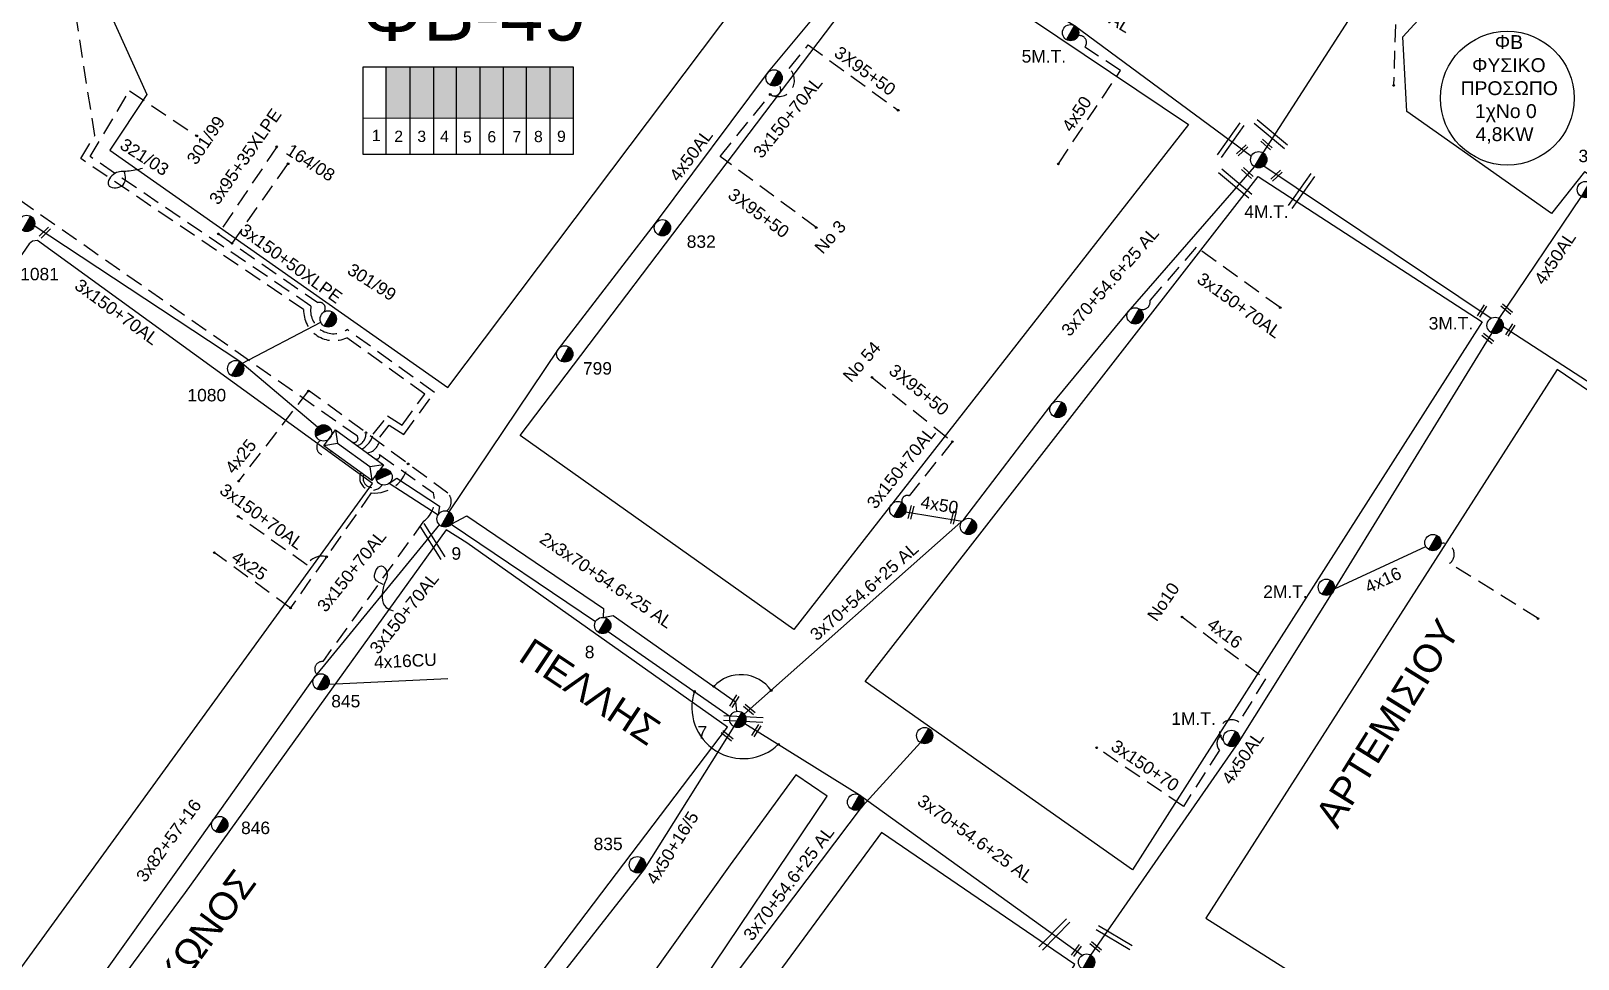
# Model space of a CAD drawing. Header units: millimetres. Extents: x 4998 to 7216, y 1887 to 2914.
# Drawn here: x 6219.6 to 6443.3, y 2000.1 to 2134.3 of the extents above; entities that cross this region are included whole.
import ezdxf
from ezdxf.enums import TextEntityAlignment as Align

# ---------------------------------------------------------------- set-up
doc = ezdxf.new("R2010")
doc.units = ezdxf.units.MM
doc.linetypes.add('DASHED', pattern=[19.05, 12.7, -6.35])
for name, color, linetype, lineweight in [('3x150+50', 7, 'Continuous', 30), ('3x150+50 XLPE', 7, 'SYN_LINE', 30), ('3x150+70', 7, 'Continuous', 30), ('3x150+70AL', 7, 'DASHED', 30), ('3x70+54.6+25 AL', 7, 'SYN_LINE', 30), ('3x82+57+16', 7, 'SYN_LINE', 30), ('3x95+35', 7, 'Continuous', 30), ('3X95+50', 7, 'Continuous', 30), ('4x16', 7, 'Continuous', 30), ('4x16CU', 7, 'Continuous', 30), ('4x25', 7, 'Continuous', 30), ('4x50', 7, 'Continuous', 30), ('4x50+16_5', 7, 'Continuous', 30), ('4x50AL', 7, 'Continuous', 30), ('Υπόβαθρο ΔΕΗ', 7, 'Continuous', 30)]:
    doc.layers.add(name, color=color, linetype=linetype, lineweight=lineweight)
for name, color, linetype in [('Pillar OTE', 7, 'Continuous'), ('text οδών', 7, 'Continuous'), ('text_kalodion', 7, 'Continuous'), ('Άγνωστα', 7, 'Continuous'), ('ΑΓΝΩΣΤΟ ΥΠΟΓΕΙΟ ΚΑΛΩΔΙΟ', 7, 'DASHED'), ('Επιγραφές - Σχήματα', 7, 'Continuous'), ('Καλώδια ΧΤ   3x150AL+50CU', 7, 'DASHED'), ('Μηχανική τομή', 7, 'Continuous'), ('Στύλος ΦΜ', 7, 'Continuous'), ('Στύλος ΦΜ @ 1', 7, 'Continuous'), ('Συνδέσεις', 7, 'Continuous'), ('Τομή', 7, 'Continuous'), ('Υποσταθμός εναέριος 2 στύλων', 7, 'Continuous'), ('Υποσταθμός πόλεως', 7, 'Continuous')]:
    doc.layers.add(name, color=color, linetype=linetype)
doc.styles.add('arial', font='ARIAL.TTF')
doc.styles.get("Standard").update_dxf_attribs({"font": 'ARIAL.TTF'})
doc.linetypes.add('SYN_LINE', pattern='A,0.5,-0.0001,["/\\/\\/\\/",Standard,S=0.1,R=0,X=0,Y=-0.05],-0.25', length=0.7501)

# ---------------------------------------------------------------- blocks, each defined once
blk = doc.blocks.new('ΥΠΑΡΧΩΝ ΤΣΙΜΕΝΤΕΝΙΟΣ ΣΤΥΛΟΣ')
at = {"layer": 'Στύλος ΦΜ'}
blk.add_hatch(color=7, dxfattribs=at).paths.add_polyline_path([(-1.29, -2.28, 0.574793), (2.62, 0, 0.268822), (1.3, 2.27)])
at = {"layer": 'Στύλος ΦΜ', "color": 7}
blk.add_line((-1.29, -2.28), (1.3, 2.27), dxfattribs=at)
blk.add_circle((0, 0), 2.62, dxfattribs=at)
at = {"layer": 'Στύλος ΦΜ', "flags": 4}
for tag, p in [('ΑΡΙΘΜΟΣ', (-4.68, 8.05)), ('ΤΥΠΟΣ', (-4.91, 3.03))]:
    blk.add_attdef(tag, p, '', height=4, dxfattribs=at)
blk = doc.blocks.new('ΥΠΟΣΤΑΘΜΟΣ ΕΝΑΕΡΙΟΣ ΕΠΙ 2 ΣΤΥΛΩΝ')
at = {"layer": 'Υποσταθμός εναέριος 2 στύλων', "linetype": 'Continuous'}
for points in [[(-11.97, -2.11, 0.574793), (-8.45, -0.07, 0.268822), (-9.64, 1.98)], [(9.68, -2.15, 0.574793), (13.19, -0.1, 0.268822), (12.01, 1.95)]]:
    blk.add_hatch(color=256, dxfattribs=at).paths.add_polyline_path(points)
for p, q in [((-11.97, -2.11), (-9.64, 1.98)), ((9.68, -2.15), (12.01, 1.95))]:
    blk.add_line(p, q, dxfattribs=at)
for centre in [(-10.81, -0.07), (10.84, -0.1)]:
    blk.add_circle(centre, 2.36, dxfattribs=at)
at = {"layer": 'Υποσταθμός πόλεως', "linetype": 'Continuous', "ltscale": 40}
blk.add_lwpolyline([(-8.57, 2.82), (8.57, 2.82), (8.57, -2.82), (-8.57, -2.82)], close=True, dxfattribs=at)
for points in [[(-5.75, 0), (-8.57, 2.82)], [(-8.57, -2.82), (-5.75, 0)], [(-5.75, 0), (5.75, 0)], [(5.75, 0), (8.57, 2.82)], [(8.57, -2.82), (5.75, 0)]]:
    blk.add_lwpolyline(points, dxfattribs=at)
at = {"layer": 'Υποσταθμός εναέριος 2 στύλων', "ltscale": 40, "flags": 1}
for tag, p in [('ΜΕΤΑΣΧΗΜΑΤΙΣΜΟΣ', (14.09, 2.51)), ('ΙΣΧΥΣ', (14.07, -0.28)), ('ΑΡΙΘΜΟΣ', (14.19, -3))]:
    blk.add_attdef(tag, p, '', height=1.8, dxfattribs=at)
blk = doc.blocks.new('ΤΟΜΗ')
at = {"layer": 'Τομή', "ltscale": 40}
for p, q in [((-5.68, 0), (17.06, 0)), ((-5.68, -2.77), (17.06, -2.77))]:
    blk.add_line(p, q, dxfattribs=at)
blk = doc.blocks.new('ΜΗΧΑΝΙΚΗ ΤΟΜΗ')
at = {"layer": 'Μηχανική τομή', "ltscale": 40}
for p, q in [((-1.89, 0.78), (5.68, 0.78)), ((-1.89, -0.78), (5.68, -0.78))]:
    blk.add_line(p, q, dxfattribs=at)
blk = doc.blocks.new('_ΣΥΝΔΕΣΗ')
at = {"layer": 'Συνδέσεις', "linetype": 'SYN_LINE', "ltscale": 40}
blk.add_hatch(color=256, dxfattribs=at).paths.add_polyline_path([(0.5, -0.01, 1), (-0.5, -0.01, 1)])
at = {"layer": 'Συνδέσεις'}
blk.add_circle((0, -0.01), 0.5, dxfattribs=at)

msp = doc.modelspace()

# ---------------------------------------------------------------- hatches: boundary and pattern name
at = {"layer": 'Καλώδια ΧΤ   3x150AL+50CU', "linetype": 'DASHED', "lineweight": -3, "ltscale": 0.2}
h = msp.add_hatch(color=133, dxfattribs=at)
h.dxf.hatch_style = 1
h.paths.add_polyline_path([(6274.4, 2129.05), (6270.96, 2129.05), (6270.96, 2121.69), (6274.4, 2121.68)])
h = msp.add_hatch(color=1, dxfattribs=at)
h.dxf.hatch_style = 1
h.paths.add_polyline_path([(6274.4, 2121.68), (6277.84, 2121.68), (6277.84, 2129.05), (6274.4, 2129.05)])
h = msp.add_hatch(color=62, dxfattribs=at)
h.dxf.hatch_style = 1
h.paths.add_polyline_path([(6281.14, 2129.05), (6277.84, 2129.05), (6277.84, 2121.68), (6281.14, 2121.68)])
h = msp.add_hatch(color=30, dxfattribs=at)
h.dxf.hatch_style = 1
h.paths.add_polyline_path([(6281.14, 2121.68), (6284.53, 2121.67), (6284.53, 2129.05), (6281.14, 2129.05)])
h = msp.add_hatch(color=151, dxfattribs=at)
h.dxf.hatch_style = 1
h.paths.add_polyline_path([(6284.53, 2121.67), (6287.92, 2121.67), (6287.92, 2129.05), (6284.53, 2129.05)])
h = msp.add_hatch(color=27, dxfattribs=at)
h.dxf.hatch_style = 1
h.paths.add_polyline_path([(6287.92, 2121.67), (6291.32, 2121.67), (6291.32, 2129.04), (6287.92, 2129.04)])
h = msp.add_hatch(color=85, dxfattribs=at)
h.dxf.hatch_style = 1
h.paths.add_polyline_path([(6291.26, 2121.67), (6294.66, 2121.66), (6294.66, 2129.04), (6291.26, 2129.04)])
h = msp.add_hatch(color=2, dxfattribs=at)
h.dxf.hatch_style = 1
h.paths.add_polyline_path([(6294.65, 2121.66), (6298.04, 2121.66), (6298.05, 2129.04), (6294.65, 2129.04)])

# ---------------------------------------------------------------- linework, layer by layer
at = {"lineweight": -3, "ltscale": 0.2}
msp.add_circle((6433.03, 2124.54), 9.67, dxfattribs=at)
at = {"layer": '3x150+50', "color": 2, "linetype": 'DASHED', "lineweight": -3, "ltscale": 0.2}
msp.add_lwpolyline([(6267.42, 2073.82, 0.205108), (6269.08, 2075.97), (6271.15, 2078.6), (6273.24, 2077.28), (6276.53, 2081.76), (6265.24, 2089.91, -0.56087), (6259.02, 2093.98), (6226.81, 2115.8), (6228.82, 2119.15), (6224.39, 2147.48), (6233.43, 2152.94), (6240.41, 2141.01)], format="xyb", dxfattribs=at)
at = {"layer": '3x150+50', "color": 85, "linetype": 'DASHED', "lineweight": -3, "ltscale": 0.2}
msp.add_lwpolyline([(6268.19, 2073.26, 0.396584), (6270.01, 2075.53), (6271.38, 2077.27), (6273.5, 2075.94), (6277.93, 2081.98), (6265.3, 2091.1, -0.673608), (6260.08, 2094.47), (6228.16, 2116.09), (6233.84, 2125.6), (6243.57, 2119.09)], format="xyb", dxfattribs=at)
at = {"layer": '3x150+50 XLPE', "color": 151, "linetype": 'DASHED', "lineweight": -3, "ltscale": 0.2}
msp.add_lwpolyline([(6555.68, 2140.31, 1.127433), (6555.88, 2147.37), (6473.21, 2196.21, 0.827659), (6468.23, 2191.2), (6416.85, 2135.18), (6416.6, 2126.39)], format="xyb", dxfattribs=at)
at = {"layer": '3x150+50 XLPE', "color": 1, "linetype": 'DASHED', "lineweight": -3, "ltscale": 0.2}
msp.add_lwpolyline([(6246.69, 2104.92), (6261.07, 2094.99, -0.761982), (6261.92, 2093.6, -3.203879)], format="xyb", dxfattribs=at)
at = {"layer": '3x150+70', "color": 2, "linetype": 'DASHED', "lineweight": -3, "ltscale": 0.2}
msp.add_lwpolyline([(6391.54, 2032.36, 0.400308), (6391.42, 2030.27), (6386.21, 2022.16), (6373.67, 2030.64)], format="xyb", dxfattribs=at)
at = {"layer": '3x150+70AL', "color": 151, "linetype": 'DASHED', "lineweight": -3, "ltscale": 0.2}
msp.add_lwpolyline([(6266.02, 2074.84, 0.780998), (6266.78, 2075.67), (6195, 2125.85, 0.49196), (6192.65, 2127.95, -2.422861)], format="xyb", dxfattribs=at)
at = {"layer": '3x150+70AL', "color": 30, "linetype": 'DASHED', "lineweight": -3, "ltscale": 0.2}
for points in [[(6319.25, 2116.11), (6326.48, 2125.07, 0.984913), (6327.68, 2126.48, -180.444007)], [(6279.7, 2064.87, 0.445424), (6279.87, 2067.44), (6259.74, 2082.29)], [(6266.75, 2074.31, 0.359832), (6268.03, 2076.17, 1320.143007)], [(6274.13, 2071.67, -0.396498), (6268.78, 2067.47), (6257.13, 2050.85)], [(6262.32, 2058.24, 0.351424), (6259.52, 2057.05), (6249.55, 2064.09)]]:
    msp.add_lwpolyline(points, format="xyb", dxfattribs=at)
at = {"layer": '3x150+70AL', "color": 27, "linetype": 'DASHED', "lineweight": -3, "ltscale": 0.2}
for points in [[(6400.21, 2094.26), (6388.07, 2102.99), (6381.38, 2095.32, -0.617651), (6379.81, 2094.09, 8.984898)], [(6352.8, 2074.88), (6346.58, 2067.06, 0.599933), (6345.5, 2066.1, -1.708367)]]:
    msp.add_lwpolyline(points, format="xyb", dxfattribs=at)
at = {"layer": '3x150+70AL', "color": 133, "linetype": 'DASHED', "lineweight": -3, "ltscale": 0.2}
msp.add_lwpolyline([(6269.3, 2072.46, 0.783725), (6269.99, 2073.03), (6277.79, 2067.48, -0.317768), (6276.36, 2063.38), (6261.77, 2043.09, 0.71638), (6260.98, 2041.19, 63.533922)], format="xyb", dxfattribs=at)
at = {"layer": '3x150+70AL', "color": 1, "linetype": 'DASHED', "lineweight": -3, "ltscale": 0.2}
msp.add_arc((6262.03, 2074.08), 1.13, 120.4649, 331.0826, dxfattribs=at)
at = {"layer": '3x150+70AL', "color": 62, "linetype": 'DASHED', "lineweight": -3, "ltscale": 0.2}
msp.add_arc((6268.9, 2069.63), 1.77, 153.5566, 326.0247, dxfattribs=at)
at = {"layer": '3x150+70AL', "color": 27, "linetype": 'DASHED', "lineweight": -3, "ltscale": 0.2}
msp.add_arc((6268.89, 2069.57), 1.29, 154.7803, 325.0802, dxfattribs=at)
at = {"layer": '3x70+54.6+25 AL', "color": 173, "linetype": 'SYN_LINE', "lineweight": -3, "ltscale": 20}
msp.add_lwpolyline([(6462.24, 2199.52), (6445.7, 2180.34), (6420.01, 2151.28), (6397.68, 2116.66)], dxfattribs=at)
at = {"layer": '3x70+54.6+25 AL', "color": 30, "linetype": 'SYN_LINE', "lineweight": -3, "ltscale": 20}
msp.add_lwpolyline([(6345.47, 2150.04), (6370.47, 2135.03), (6396.03, 2116.15)], dxfattribs=at)
at = {"layer": '3x70+54.6+25 AL', "color": 27, "linetype": 'SYN_LINE', "lineweight": -3, "ltscale": 20}
for points in [[(6322.71, 2035.47), (6354.47, 2063.61), (6367.04, 2080.13), (6378.21, 2093.67), (6396.51, 2114.61)], [(6280.36, 2062.94), (6282.62, 2064.16), (6302.35, 2050.76), (6302.3, 2049.49), (6303.79, 2049.76), (6321.46, 2037.28), (6321.6, 2035.9)]]:
    msp.add_lwpolyline(points, dxfattribs=at)
at = {"layer": '3x70+54.6+25 AL', "color": 1, "linetype": 'SYN_LINE', "lineweight": -3, "ltscale": 20}
msp.add_lwpolyline([(6261.03, 2076.96), (6249.77, 2086.47), (6220.08, 2106.08)], dxfattribs=at)
at = {"layer": '3x70+54.6+25 AL', "color": 1, "linetype": 'SYN_LINE', "lineweight": -3, "ltscale": 10}
msp.add_lwpolyline([(6250.1, 2086.19), (6261.48, 2092.16)], dxfattribs=at)
at = {"layer": '3x70+54.6+25 AL', "color": 27, "linetype": 'SYN_LINE', "lineweight": -3, "ltscale": 8}
msp.add_lwpolyline([(6271.38, 2068.87), (6272.47, 2069.6), (6278.66, 2065.58), (6278.47, 2064.33)], dxfattribs=at)
at = {"layer": '3x70+54.6+25 AL', "color": 62, "linetype": 'SYN_LINE', "lineweight": -3, "ltscale": 10}
msp.add_lwpolyline([(6271.38, 2068.87), (6278.47, 2064.33)], dxfattribs=at)
at = {"layer": '3x70+54.6+25 AL', "color": 62, "linetype": 'SYN_LINE', "lineweight": -3, "ltscale": 20}
for points in [[(6280.36, 2062.94), (6301.23, 2048.9)], [(6303.04, 2047.44), (6320.69, 2035.16)], [(6322.81, 2034.16), (6339.39, 2023.82), (6371.57, 2000.64)], [(6321.87, 1998.43), (6339.82, 2022.2), (6348.22, 2031.38)]]:
    msp.add_lwpolyline(points, dxfattribs=at)
at = {"layer": '3x82+57+16', "color": 133, "linetype": 'Continuous', "lineweight": -3, "ltscale": 0.2}
msp.add_lwpolyline([(6278.64, 2062.89), (6260.51, 2040.74), (6246.05, 2020.36), (6220.7, 1984.82), (6208.88, 1966.99)], dxfattribs=at)
at = {"layer": '3x95+35', "color": 1, "linetype": 'DASHED', "lineweight": -3, "ltscale": 0.2}
for points in [[(6255.12, 2117.51), (6246.69, 2104.92)], [(6248.66, 2103.55), (6256.77, 2115.06)]]:
    msp.add_lwpolyline(points, dxfattribs=at)
at = {"layer": '3X95+50', "color": 30, "linetype": 'DASHED', "lineweight": -3, "ltscale": 0.2}
msp.add_lwpolyline([(6326.48, 2125.07, 0.891304), (6329.21, 2128.83), (6331.97, 2132.23), (6344.97, 2122.79)], format="xyb", dxfattribs=at)
msp.add_lwpolyline([(6333.13, 2105.84), (6319.25, 2116.11)], dxfattribs=at)
at = {"layer": '3X95+50', "color": 27, "linetype": 'DASHED', "lineweight": -3, "ltscale": 0.2}
msp.add_lwpolyline([(6341.19, 2084.18), (6352.8, 2074.88)], dxfattribs=at)
at = {"layer": '4x16', "color": 2, "linetype": 'Continuous', "lineweight": -3, "ltscale": 0.2}
msp.add_lwpolyline([(6408.03, 2053.62), (6421.26, 2059.72)], dxfattribs=at)
at = {"layer": '4x16', "color": 2, "linetype": 'DASHED', "lineweight": -3, "ltscale": 0.2}
msp.add_lwpolyline([(6386.01, 2049.55), (6398.08, 2040.59), (6394.23, 2034.33, 0.959716), (6392.02, 2031.63, -25.617386)], format="xyb", dxfattribs=at)
at = {"layer": '4x16CU', "color": 133, "linetype": 'SYN_LINE', "lineweight": -3, "ltscale": 20}
msp.add_lwpolyline([(6262.66, 2039.83), (6279.88, 2040.65)], dxfattribs=at)
at = {"layer": '4x25', "color": 30, "linetype": 'DASHED', "lineweight": -3, "ltscale": 0.2}
for points in [[(6259.74, 2082.29), (6249.62, 2069.18)], [(6257.13, 2050.84), (6246.1, 2058.84)]]:
    msp.add_lwpolyline(points, dxfattribs=at)
at = {"layer": '4x50', "color": 30, "linetype": 'DASHED', "lineweight": -3, "ltscale": 0.2}
msp.add_lwpolyline([(6368.13, 2115.04), (6377.09, 2128.52), (6371.95, 2131.92, 0.721477), (6370.98, 2133.57, -40.672746)], format="xyb", dxfattribs=at)
at = {"layer": '4x50', "color": 27, "linetype": 'Continuous', "lineweight": -3, "ltscale": 0.2}
msp.add_lwpolyline([(6346.04, 2064.74), (6354.22, 2063.39)], dxfattribs=at)
at = {"layer": '4x50+16_5', "color": 62, "linetype": 'Continuous', "lineweight": -3, "ltscale": 0.2}
msp.add_lwpolyline([(6321.21, 2033.72), (6308.27, 2013.11), (6293.79, 1994.61), (6277.43, 1972.15), (6251.1, 1939.9)], dxfattribs=at)
at = {"layer": '4x50AL', "color": 30, "linetype": 'Continuous', "lineweight": -3, "ltscale": 0.2}
msp.add_lwpolyline([(6280.06, 2064.74), (6295.84, 2088.27), (6309.91, 2106.45), (6326.23, 2128.33), (6343.82, 2149.5)], dxfattribs=at)
at = {"layer": '4x50AL', "color": 2, "linetype": 'Continuous', "lineweight": -3, "ltscale": 0.2}
for points in [[(6430.7, 2092.71), (6397.82, 2114.71)], [(6431.86, 2092.71), (6443.75, 2110.31)], [(6467.9, 2068.52), (6432.44, 2091.5)], [(6430.78, 2090.62), (6408.03, 2053.62), (6394.23, 2031.54), (6372.79, 2000.67)]]:
    msp.add_lwpolyline(points, dxfattribs=at)
at = {"layer": 'Pillar OTE', "lineweight": -3, "ltscale": 40}
for points in [[(6267.63, 2116.41), (6267.64, 2129.05), (6297.97, 2129.05), (6297.97, 2116.38), (6267.63, 2116.41)], [(6270.96, 2116.41), (6270.96, 2129.05)], [(6274.4, 2116.4), (6274.4, 2129.05)], [(6277.84, 2116.4), (6277.84, 2129.05)], [(6281.14, 2116.4), (6281.14, 2129.05)], [(6284.53, 2116.39), (6284.53, 2129.05)], [(6287.92, 2116.39), (6287.92, 2129.05)], [(6291.26, 2116.39), (6291.26, 2129.05)], [(6294.65, 2116.38), (6294.65, 2129.05)], [(6267.64, 2121.69), (6297.97, 2121.66)]]:
    msp.add_lwpolyline(points, dxfattribs=at)
at = {"layer": 'ΑΓΝΩΣΤΟ ΥΠΟΓΕΙΟ ΚΑΛΩΔΙΟ', "color": 2, "linetype": 'DASHED', "lineweight": -3, "ltscale": 0.2}
msp.add_lwpolyline([(6437.48, 2049.32), (6424.69, 2057.3, 0.815963), (6423.45, 2060.16, -1.981002)], format="xyb", dxfattribs=at)
at = {"layer": 'Υπόβαθρο ΔΕΗ', "color": 7, "lineweight": -3}
for points in [[(6471.72, 2191.97), (6553.2, 2143.97), (6495.34, 2071.55), (6450.56, 2100.8), (6454.86, 2107.02), (6444.2, 2113.9), (6439.42, 2107.85), (6418.49, 2122.62), (6417.93, 2133.41)], [(6335.1, 2156.06), (6289.61, 2187.1), (6226.43, 2147.03), (6236.37, 2125.08), (6231.02, 2117), (6279.85, 2082.7)], [(6386.92, 2120.74), (6329.89, 2047.75), (6290.33, 2075.79), (6345.49, 2148.58)], [(6397.04, 2113.24), (6429.39, 2092.19), (6378.85, 2012.98), (6340.22, 2040.22)], [(6220.53, 2103.98), (6219.8, 2103.86), (6219.34, 2103.47), (6218.36, 2102.09), (6156.66, 2015.75), (6156.69, 2015.26), (6156.91, 2014.8), (6157.35, 2014.25), (6158.97, 2013.35), (6186.59, 1995.17), (6206.51, 1982.85), (6268.98, 2068.86)], [(6481.34, 1947.91), (6527.27, 2026.1), (6440.24, 2085.3), (6389.46, 2006)], [(6282.59, 2060.24), (6279.6, 2062.14), (6241.9, 2009.7), (6234.38, 1999.55), (6217.64, 1976.52), (6217.51, 1976.31), (6222.88, 1972.55), (6257, 1950.2), (6320.31, 2033.6)], [(6334.71, 2023.64), (6330.18, 2026.71), (6320.68, 2013.7), (6309.19, 1997.61), (6268.96, 1942.55), (6314.69, 1913.14), (6351.25, 1968.44), (6370.52, 1999.31), (6342.56, 2018.4), (6321.14, 1989.26), (6314.8, 1994.03)]]:
    msp.add_lwpolyline(points, close=True, dxfattribs=at)
at = {"layer": 'Υπόβαθρο ΔΕΗ', "lineweight": -3}
for centre, radius, start, end in [((6322.22, 2035.84), 5.36, 35.0154, 136.8296), ((6322.54, 2036.47), 7.4, 161.87, 313.8809)]:
    msp.add_arc(centre, radius, start, end, dxfattribs=at)
at = {"layer": 'Υπόβαθρο ΔΕΗ', "color": 7, "lineweight": -3}
for points in [[(6235.71, 2114.37), (6233.54, 2113.97), (6231.74, 2113.67), (6230.79, 2111.99), (6232.68, 2111.82), (6233.25, 2112.82), (6233.08, 2114)], [(6270.53, 2054.26), (6269.28, 2055.26), (6270.26, 2056.93), (6271.05, 2055.98), (6270.63, 2054.13), (6270.95, 2050.9), (6271.98, 2050.41)]]:
    msp.add_spline(points, degree=3, dxfattribs=at)

# ---------------------------------------------------------------- block references
at = {"layer": 'Μηχανική τομή', "lineweight": -3}
for p, xscale, yscale, zscale, rotation in [((6397.87, 2118.15), 0.2499999999999678, 0.2499999999999678, 0.2499999999999678, 318.1767046464143), ((6395.05, 2117.32), 0.2499999999999678, 0.2499999999999678, 0.2499999999999678, 222.7579926788415), ((6395.1, 2114.04), 0.2499999999999678, 0.2499999999999678, 0.2499999999999678, 318.1767046464143), ((6400.01, 2113.66), 0.2499999999999678, 0.2499999999999678, 0.2499999999999678, 222.7579926788415), ((6221.94, 2105.44), 0.2499999999999676, 0.2499999999999676, 0.2499999999999676, 224.0754864932773), ((6429.61, 2094.18), 0.2499999999999678, 0.2499999999999678, 0.2499999999999678, 238.1052492816729), ((6433.31, 2093.71), 0.2499999999999678, 0.2499999999999678, 0.2499999999999678, 140.7459928860677), ((6433.69, 2091.43), 0.2499999999999678, 0.2499999999999678, 0.2499999999999678, 238.1052492816729), ((6430.58, 2089.49), 0.2499999999999678, 0.2499999999999678, 0.2499999999999678, 140.7459928860677), ((6346.74, 2064.21), 0.2499999999999677, 0.2499999999999677, 0.2499999999999677, 76.29564650669452), ((6352.89, 2063.46), 0.2499999999999677, 0.2499999999999677, 0.2499999999999677, 76.29564650669452), ((6321.04, 2036.97), 0.2499999999999678, 0.2499999999999678, 0.2499999999999678, 57.85144591766019), ((6323.82, 2035.84), 0.2499999999999678, 0.2499999999999678, 0.2499999999999678, 140.7459928860677), ((6324.23, 2032.7), 0.2499999999999678, 0.2499999999999678, 0.2499999999999678, 57.85144591766019), ((6320.62, 2032.04), 0.2499999999999678, 0.2499999999999678, 0.2499999999999678, 140.7459928860677), ((6370.47, 2000.94), 0.2499999999999678, 0.2499999999999678, 0.2499999999999678, 53.20295543834052), ((6373.9, 2001.55), 0.2499999999999678, 0.2499999999999678, 0.2499999999999678, 140.7459928860677)]:
    msp.add_blockref('ΜΗΧΑΝΙΚΗ ΤΟΜΗ', p, dxfattribs=dict(at, xscale=xscale, yscale=yscale, zscale=zscale, rotation=rotation))
at = {"layer": 'Στύλος ΦΜ @ 1', "lineweight": -3, "ltscale": 40}
ref = msp.add_blockref('ΥΠΑΡΧΩΝ ΤΣΙΜΕΝΤΕΝΙΟΣ ΣΤΥΛΟΣ', (6369.89, 2134.01), dxfattribs=dict(at, xscale=0.4499999999998616, yscale=0.4499999999998616, zscale=0.4499999999998616))
ref.add_attrib('ΤΥΠΟΣ', '5M.T.', (6362.82, 2129.69), dxfattribs={"layer": 'Στύλος ΦΜ', "height": 1.8, "flags": 4})
for p, xscale, yscale, zscale in [((6327.04, 2127.47), 0.4499999999998375, 0.4499999999998375, 0.4499999999998375), ((6262.57, 2092.62), 0.4499999999998616, 0.4499999999998616, 0.4499999999998616), ((6379.23, 2093.07), 0.4499999999997699, 0.4499999999997699, 0.4499999999997699), ((6368.07, 2079.55), 0.4499999999997699, 0.4499999999997699, 0.4499999999997699), ((6344.92, 2065.08), 0.4499999999997699, 0.4499999999997699, 0.4499999999997699), ((6355.12, 2062.63), 0.4499999999997699, 0.4499999999997699, 0.4499999999997699), ((6422.28, 2060.3), 0.4499999999998616, 0.4499999999998616, 0.4499999999998616), ((6348.8, 2032.4), 0.4499999999997699, 0.4499999999997699, 0.4499999999997699), ((6338.81, 2022.79), 0.4499999999997699, 0.4499999999997699, 0.4499999999997699), ((6372.21, 1999.65), 0.4499999999998616, 0.4499999999998616, 0.4499999999998616)]:
    msp.add_blockref('ΥΠΑΡΧΩΝ ΤΣΙΜΕΝΤΕΝΙΟΣ ΣΤΥΛΟΣ', p, dxfattribs=dict(at, xscale=xscale, yscale=yscale, zscale=zscale))
ref = msp.add_blockref('ΥΠΑΡΧΩΝ ΤΣΙΜΕΝΤΕΝΙΟΣ ΣΤΥΛΟΣ', (6397.09, 2115.64), dxfattribs=dict(at, xscale=0.4499999999998616, yscale=0.4499999999998616, zscale=0.4499999999998616))
ref.add_attrib('ΤΥΠΟΣ', '4M.T.', (6395.01, 2107.24), dxfattribs={"layer": 'Στύλος ΦΜ', "height": 1.8, "flags": 4})
ref = msp.add_blockref('ΥΠΑΡΧΩΝ ΤΣΙΜΕΝΤΕΝΙΟΣ ΣΤΥΛΟΣ', (6444.33, 2111.33), dxfattribs=dict(at, xscale=0.4499999999998616, yscale=0.4499999999998616, zscale=0.4499999999998616))
ref.add_attrib('ΤΥΠΟΣ', '3M.T.', (6443.32, 2115.29), dxfattribs={"layer": 'Στύλος ΦΜ', "height": 1.8, "flags": 4})
ref = msp.add_blockref('ΥΠΑΡΧΩΝ ΤΣΙΜΕΝΤΕΝΙΟΣ ΣΤΥΛΟΣ', (6218.96, 2106.44), dxfattribs=dict(at, xscale=0.4499999999997634, yscale=0.4499999999997634, zscale=0.4499999999997634))
ref.add_attrib('ΤΥΠΟΣ', '1081', (6218.04, 2098.21), dxfattribs={"layer": 'Στύλος ΦΜ', "height": 1.8, "flags": 4})
ref = msp.add_blockref('ΥΠΑΡΧΩΝ ΤΣΙΜΕΝΤΕΝΙΟΣ ΣΤΥΛΟΣ', (6310.89, 2105.8), dxfattribs=dict(at, xscale=0.4499999999998375, yscale=0.4499999999998375, zscale=0.4499999999998375))
ref.add_attrib('ΤΥΠΟΣ', '832', (6314.4, 2102.91), dxfattribs={"layer": 'Στύλος ΦΜ', "height": 1.8, "flags": 4})
ref = msp.add_blockref('ΥΠΑΡΧΩΝ ΤΣΙΜΕΝΤΕΝΙΟΣ ΣΤΥΛΟΣ', (6431.27, 2091.69), dxfattribs=dict(at, xscale=0.4499999999998616, yscale=0.4499999999998616, zscale=0.4499999999998616))
ref.add_attrib('ΤΥΠΟΣ', '3M.T.', (6421.67, 2091.1), dxfattribs={"layer": 'Στύλος ΦΜ', "height": 1.8, "flags": 4})
ref = msp.add_blockref('ΥΠΑΡΧΩΝ ΤΣΙΜΕΝΤΕΝΙΟΣ ΣΤΥΛΟΣ', (6296.77, 2087.56), dxfattribs=dict(at, xscale=0.4499999999998375, yscale=0.4499999999998375, zscale=0.4499999999998375))
ref.add_attrib('ΤΥΠΟΣ', '799', (6299.4, 2084.58), dxfattribs={"layer": 'Στύλος ΦΜ', "height": 1.8, "flags": 4})
ref = msp.add_blockref('ΥΠΑΡΧΩΝ ΤΣΙΜΕΝΤΕΝΙΟΣ ΣΤΥΛΟΣ', (6249.19, 2085.44), dxfattribs=dict(at, xscale=0.4499999999997699, yscale=0.4499999999997699, zscale=0.4499999999997699))
ref.add_attrib('ΤΥΠΟΣ', '1080', (6242.22, 2080.71), dxfattribs={"layer": 'Στύλος ΦΜ', "height": 1.8, "flags": 4})
ref = msp.add_blockref('ΥΠΑΡΧΩΝ ΤΣΙΜΕΝΤΕΝΙΟΣ ΣΤΥΛΟΣ', (6279.47, 2063.72), dxfattribs=dict(at, xscale=0.4499999999997699, yscale=0.4499999999997699, zscale=0.4499999999997699))
ref.add_attrib('ΤΥΠΟΣ', '9', (6280.39, 2057.82), dxfattribs={"layer": 'Στύλος ΦΜ', "height": 1.8, "flags": 4})
ref = msp.add_blockref('ΥΠΑΡΧΩΝ ΤΣΙΜΕΝΤΕΝΙΟΣ ΣΤΥΛΟΣ', (6406.87, 2053.84), dxfattribs=dict(at, xscale=0.449999999999851, yscale=0.449999999999851, zscale=0.449999999999851))
ref.add_attrib('ΤΥΠΟΣ', '2M.T.', (6397.75, 2052.3), dxfattribs={"layer": 'Στύλος ΦΜ', "height": 1.8, "flags": 4})
ref = msp.add_blockref('ΥΠΑΡΧΩΝ ΤΣΙΜΕΝΤΕΝΙΟΣ ΣΤΥΛΟΣ', (6302.25, 2048.31), dxfattribs=dict(at, xscale=0.4499999999997699, yscale=0.4499999999997699, zscale=0.4499999999997699))
ref.add_attrib('ΤΥΠΟΣ', '8', (6299.66, 2043.58), dxfattribs={"layer": 'Στύλος ΦΜ', "height": 1.8, "flags": 4})
ref = msp.add_blockref('ΥΠΑΡΧΩΝ ΤΣΙΜΕΝΤΕΝΙΟΣ ΣΤΥΛΟΣ', (6261.53, 2040.15), dxfattribs=dict(at, xscale=0.4499999999998683, yscale=0.4499999999998683, zscale=0.4499999999998683))
ref.add_attrib('ΤΥΠΟΣ', '845', (6263.01, 2036.48), dxfattribs={"layer": 'Στύλος ΦΜ', "height": 1.8, "flags": 4})
ref = msp.add_blockref('ΥΠΑΡΧΩΝ ΤΣΙΜΕΝΤΕΝΙΟΣ ΣΤΥΛΟΣ', (6321.79, 2034.74), dxfattribs=dict(at, xscale=0.4499999999997699, yscale=0.4499999999997699, zscale=0.4499999999997699))
ref.add_attrib('ΤΥΠΟΣ', '7', (6315.96, 2031.97), dxfattribs={"layer": 'Στύλος ΦΜ', "height": 1.8, "flags": 4})
ref = msp.add_blockref('ΥΠΑΡΧΩΝ ΤΣΙΜΕΝΤΕΝΙΟΣ ΣΤΥΛΟΣ', (6393.14, 2031.99), dxfattribs=dict(at, xscale=0.449999999999851, yscale=0.449999999999851, zscale=0.449999999999851))
ref.add_attrib('ΤΥΠΟΣ', '1M.T.', (6384.46, 2033.95), dxfattribs={"layer": 'Στύλος ΦΜ', "height": 1.8, "flags": 4})
ref = msp.add_blockref('ΥΠΑΡΧΩΝ ΤΣΙΜΕΝΤΕΝΙΟΣ ΣΤΥΛΟΣ', (6246.89, 2019.54), dxfattribs=dict(at, xscale=0.4499999999998683, yscale=0.4499999999998683, zscale=0.4499999999998683))
ref.add_attrib('ΤΥΠΟΣ', '846', (6249.97, 2018.16), dxfattribs={"layer": 'Στύλος ΦΜ', "height": 1.8, "flags": 4})
ref = msp.add_blockref('ΥΠΑΡΧΩΝ ΤΣΙΜΕΝΤΕΝΙΟΣ ΣΤΥΛΟΣ', (6307.27, 2013.73), dxfattribs=dict(at, xscale=0.4499999999998683, yscale=0.4499999999998683, zscale=0.4499999999998683))
ref.add_attrib('ΤΥΠΟΣ', '835', (6300.94, 2015.84), dxfattribs={"layer": 'Στύλος ΦΜ', "height": 1.8, "flags": 4})
at = {"layer": 'Συνδέσεις', "lineweight": -3, "xscale": 0.25, "yscale": 0.25, "zscale": 0.25}
for p in [(6326.48, 2125.07), (6416.6, 2126.39), (6344.97, 2122.8), (6243.57, 2119.09), (6255.12, 2117.51), (6256.77, 2115.06), (6368.13, 2115.04), (6246.69, 2104.92), (6333.13, 2105.84), (6248.66, 2103.56), (6400.21, 2094.26), (6341.19, 2084.18), (6259.72, 2082.2), (6268.03, 2076.18), (6352.8, 2074.88), (6274.13, 2071.67), (6249.63, 2069.19), (6249.55, 2064.09), (6246.11, 2058.84), (6262.32, 2058.24), (6257.13, 2050.84), (6386.01, 2049.55), (6437.48, 2049.32), (6315.51, 2038.77), (6318.31, 2039.51), (6326.61, 2038.92), (6327.67, 2031.13), (6391.54, 2032.36), (6373.67, 2030.64)]:
    msp.add_blockref('_ΣΥΝΔΕΣΗ', p, dxfattribs=at)
at = {"layer": 'Τομή', "lineweight": -3}
for p, xscale, yscale, zscale, rotation in [((6391.95, 2117.5), 0.2499999999999995, 0.2499999999999995, 0.2499999999999995, 54.68626059557639), ((6399.72, 2118.15), 0.2499999999999994, 0.2499999999999994, 0.2499999999999994, 140.0881822651439), ((6394.57, 2111), 0.2499999999999994, 0.2499999999999994, 0.2499999999999994, 140.0881822651439), ((6402.2, 2110.16), 0.2499999999999995, 0.2499999999999995, 0.2499999999999995, 54.68626059557639), ((6278.13, 2059.07), 0.2499999999999995, 0.2499999999999995, 0.2499999999999995, 122.3407789557412), ((6323.99, 2034.36), 0.2499999999999994, 0.2499999999999994, 0.2499999999999994, 176.995307941896), ((6368.81, 2004.42), 0.2499999999999995, 0.2499999999999995, 0.2499999999999995, 225.3505729134137), ((6375.15, 2004.24), 0.2499999999999995, 0.2499999999999995, 0.2499999999999995, 329.3843512052792)]:
    msp.add_blockref('ΤΟΜΗ', p, dxfattribs=dict(at, xscale=xscale, yscale=yscale, zscale=zscale, rotation=rotation))
at = {"layer": 'Υποσταθμός εναέριος 2 στύλων', "lineweight": -3, "xscale": 0.5000000000001159, "yscale": 0.5000000000001159, "zscale": 0.5000000000001159, "rotation": 144.0667011854149}
msp.add_blockref('ΥΠΟΣΤΑΘΜΟΣ ΕΝΑΕΡΙΟΣ ΕΠΙ 2 ΣΤΥΛΩΝ', (6266.25, 2072.93), dxfattribs=at)

# ---------------------------------------------------------------- texts
at = {"lineweight": -3, "ltscale": 30, "char_height": 1.63, "width": 11.2573, "attachment_point": 1}
for s, insert in [('1', (6268.88, 2119.97)), ('2', (6272.12, 2119.84)), ('3', (6275.45, 2119.84)), ('4', (6278.75, 2119.84)), ('5', (6282.06, 2119.75)), ('6', (6285.58, 2119.78)), ('7', (6289.21, 2119.78)), ('8', (6292.32, 2119.81)), ('9', (6295.65, 2119.84))]:
    msp.add_mtext(s, dxfattribs=dict(at, insert=insert))
at = {"layer": 'text οδών', "lineweight": -3}
for s, rotation, p in [('ΠΕΛΛΗΣ', 326.4127, (6300.43, 2038.74)), ('ΕΛΙΚΩΝΟΣ', 54.0083, (6242.27, 2000.67))]:
    msp.add_text(s, height=4, rotation=rotation, dxfattribs=at).set_placement(p, align=Align.MIDDLE_CENTER)
at = {"layer": 'text οδών', "lineweight": -3, "ltscale": 40, "insert": (6405.06, 2020.86), "char_height": 2, "width": 13.6816, "attachment_point": 1, "rotation": 58.1548}
msp.add_mtext('{\\H2x;APTEMIΣIOY\\P} ', dxfattribs=at)
at = {"layer": 'text_kalodion', "linetype": 'Continuous', "lineweight": -3, "ltscale": 0.2}
for s, rotation, p in [('3x70+54.6+25 AL', 329.0189, (6369.87, 2139.76)), ('3X95+50', 324.0261, (6340.19, 2128.49)), ('3x150+70AL', 51.1183, (6329, 2121.79)), ('3x95+35XLPE', 55.0426, (6250.57, 2116.11)), ('4x50', 56.4126, (6370.78, 2122.27)), ('4x50AL', 53.2727, (6315.02, 2116.31)), ('3X95+50', 323.5104, (6324.81, 2107.94)), ('3x150+50XLPE', 323.8396, (6257.19, 2100.65)), ('3x70+54.6+25 AL', 48.8582, (6375.6, 2098.03)), ('4x50AL', 55.9523, (6439.93, 2101.43)), ('3x150+70AL', 323.8396, (6232, 2093.65)), ('3x150+70AL', 324.2494, (6394.29, 2094.6)), ('3X95+50', 321.3175, (6347.99, 2082.39)), ('3x150+70AL', 51.5043, (6345.4, 2071.13)), ('4x25', 51.2195, (6249.91, 2072.77)), ('3x150+70AL', 323.8396, (6252.97, 2064.07)), ('4x50', 350.6224, (6350.95, 2065.76)), ('3x150+70AL', 51.2195, (6265.95, 2056.19)), ('2x3x70+54.6+25 AL', 325.824, (6302.78, 2054.86)), ('4x25', 325.824, (6251.19, 2056.99)), ('3x70+54.6+25 AL', 41.5551, (6340.05, 2053.24)), ('4x16', 24.7729, (6415.07, 2054.89)), ('3x150+70AL', 51.2195, (6273.54, 2050.1)), ('4x16', 323.4261, (6392.2, 2047.2)), ('3x150+70', 325.9321, (6380.68, 2028.08)), ('4x50AL', 55.2199, (6394.78, 2029.18)), ('3x82+57+16', 53.9257, (6239.5, 2017.23)), ('3x70+54.6+25 AL', 324.2403, (6356.16, 2017.5)), ('4x50+16/5', 57.8719, (6312.32, 2016.18)), ('3x70+54.6+25 AL', 52.9291, (6329.14, 2011.05))]:
    msp.add_text(s, height=1.8, rotation=rotation, dxfattribs=at).set_placement(p, align=Align.MIDDLE_CENTER)
at = {"layer": 'Άγνωστα', "color": 7, "lineweight": -3, "char_height": 1.8, "attachment_point": 1}
for s, insert, width, rotation in [('301/99', (6241.99, 2115.77), 4.551914400963138e-14, 56.309), ('321/03', (6233.26, 2118.87), 4.551914400963138e-14, 327.4792), ('164/08', (6257.28, 2118.06), 4.551914400963138e-14, 327.4792), ('No 3', (6332.71, 2103.08), 4.551914400963139e-14, 48.6771), ('301/99', (6266.14, 2100.79), 4.551914400963138e-14, 327.4792), ('No 54', (6336.81, 2084.53), 4.551914400963139e-14, 48.6771), ('No10', (6380.85, 2049.78), 4.551914400963137e-14, 55.3988), ('4x16CU', (6269.15, 2043.9), 4.551914400963137e-14, 2.4985)]:
    msp.add_mtext(s, dxfattribs=dict(at, insert=insert, width=width, rotation=rotation))
at = {"layer": 'Επιγραφές - Σχήματα', "lineweight": -3, "insert": (6267.34, 2140.87), "char_height": 8, "width": 15.5504, "attachment_point": 1, "style": 'arial'}
msp.add_mtext('ΦB-49', dxfattribs=at)
at = {"layer": 'Υπόβαθρο ΔΕΗ', "lineweight": -3, "char_height": 2, "width": 17.2548, "attachment_point": 1}
for s, insert in [('{\\W8.64836; }ΦΒ \\P{\\W4.42067; }ΦΥΣΙΚΟ \\P{\\W2.28183; }ΠΡΟΣΩΠΟ', (6424.51, 2133.65)), ('{\\W5.64925; }1χΝο 0\\P{\\W5.75643; }4,8KW', (6423.98, 2123.67))]:
    msp.add_mtext(s, dxfattribs=dict(at, insert=insert))

doc.saveas('drawing.dxf')
